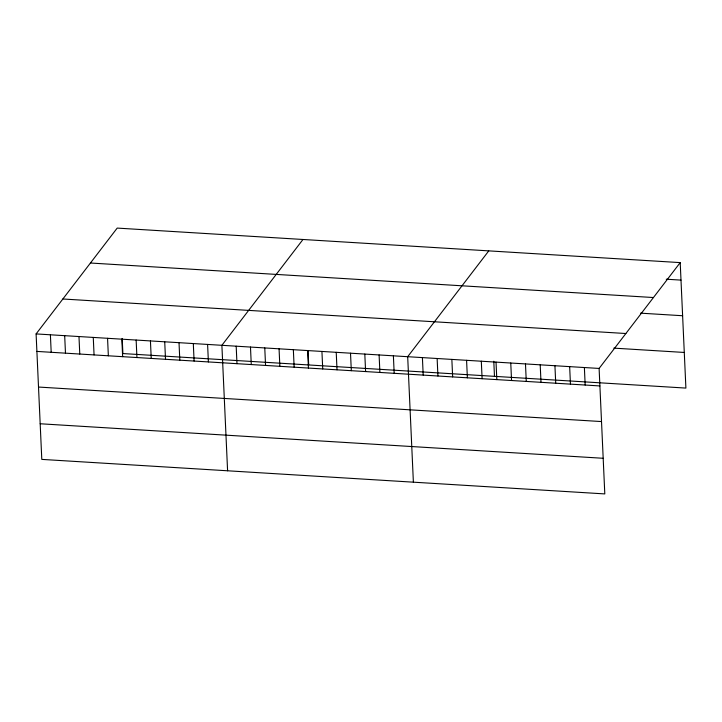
<?xml version="1.0" encoding="UTF-8"?>
<svg xmlns="http://www.w3.org/2000/svg" width="722" height="722" viewBox="0 0 722 722"><rect width="100%" height="100%" fill="white"/><g stroke="black" fill="none" stroke-linecap="round" stroke-linejoin="round"><path stroke-width="1.08" d="M680.205 262.609L599.107 368.437L604.801 493.911L41.795 459.391L36.1 333.916L117.199 228.089L680.205 262.609L685.9 388.084L122.893 353.563L122.208 338.447M302.987 239.478L221.889 345.306L227.592 470.78M488.776 250.877L407.686 356.695L413.381 482.17M666.271 279.206L680.999 280.109M90.43 263.016L653.437 297.536M640.54 313.158L682.615 315.74M62.859 298.989L625.866 333.519M613.817 348.13L684.285 352.453M36.1 333.916L599.107 368.437M36.894 351.415L599.901 385.936M38.51 387.046L601.516 421.567M40.179 423.76L603.186 458.28M584.378 367.534L585.172 385.034M569.658 366.632L570.452 384.131M554.929 365.729L555.723 383.229M540.209 364.827L541.004 382.326M525.481 363.924L526.275 381.424M510.761 363.022L511.555 380.521M496.032 362.119L496.826 379.61M493.794 361.235L494.48 376.352M481.312 361.217L482.106 378.707M466.583 360.314L467.378 377.805M451.855 359.412L452.649 376.902M437.135 358.509L437.929 376M422.406 357.607L423.2 375.097M393.391 355.82L394.185 373.319M379.104 354.944L379.898 372.444M364.809 354.069L365.603 371.568M350.513 353.193L351.316 370.693M336.226 352.318L337.021 369.817M321.931 351.443L322.725 368.942M308.05 350.919L308.682 364.953M307.644 350.567L308.438 368.067M293.349 349.692L294.143 367.182M279.062 348.816L279.856 366.307M264.766 347.932L265.561 365.431M250.48 347.056L251.274 364.556M236.184 346.181L236.978 363.68M207.602 344.43L208.396 361.93M193.306 343.555L194.101 361.054M179.02 342.679L179.814 360.179M164.724 341.804L165.518 359.294M150.438 340.928L151.232 358.419M136.142 340.053L136.936 357.543M121.847 339.169L122.641 356.668M107.56 338.293L108.354 355.793M93.264 337.418L94.059 354.917M78.978 336.542L79.772 354.042M64.682 335.667L65.476 353.166M50.396 334.791L51.19 352.291"/></g></svg>
